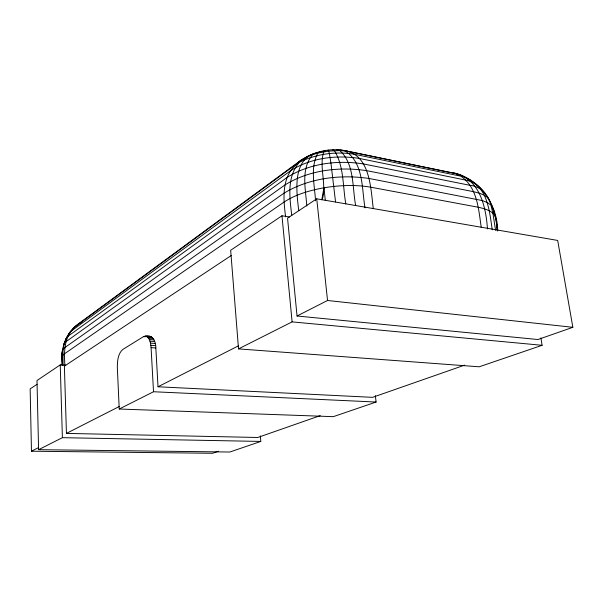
<?xml version="1.0" encoding="UTF-8"?>
<svg xmlns="http://www.w3.org/2000/svg" width="603" height="603" viewBox="0 0 603 603"><rect width="100%" height="100%" fill="white"/><g stroke="black" fill="none" stroke-linecap="round" stroke-linejoin="round"><path stroke-width="0.9" d="M62.275 365.207C60.112 349.363 65.689 332.261 79.408 323.14L300.482 160.564C313.221 151.948 329.2 147.75 344.456 150.569L449.552 172.315C477.893 175.948 497.354 203.128 497.724 230.783M322.266 199.691C326.969 183.742 318.444 166.24 324.12 150.705L325.221 151.006M321.783 199.804L323.947 187.782C339.368 185.264 355.22 184.533 370.679 187.186L478.156 207.228C483.342 208.344 488.641 209.754 492.877 213.115C497.656 217.645 495.824 225.07 497.4 230.874M493.533 212.354L493.849 210.764L493.103 209.075M63.534 344.863L66.586 337.62L68.237 336.082L287.239 177.342C309.565 163.33 337.635 159.916 363.36 163.918L470.031 185.332C479.807 186.206 487.134 193.706 490.314 202.435M65.976 340.687L65.825 339.165L69.722 332.494L74.991 326.736L295.108 165.018L300.482 160.564L304.319 158.574M73.031 329.246L73.656 327.979L81.533 321.964M328.1 150.592L328.394 150.079L329.411 153.584L330.934 163.029L335.554 201.945M69.021 333.919L70.167 332.585M65.727 365.199L60.24 364.883L36.994 380.516L38.584 449.68L229.826 452.024L260.805 441.434L260.338 435.856M289.41 216.967L281.97 215.784L230.663 250.283L238.524 348.888L479.212 366.797L542.105 345.3L540.883 337.899M37.1 384.269L30.15 388.882L31.462 451.21L212.565 453.275L218.459 451.217M231.251 255.506L64.385 366.172L66.443 433.399L257.745 437.484L320.261 415.625M316.741 198.809L287.548 218.165L297.045 316.002L537.936 339.519L572.85 327.308L557.685 240.439L316.741 198.809L327.535 300.482L297.045 316.002M307.289 156.961L309.286 155.687L311.811 155.122M464.649 365.139L372.564 397.339L158.024 386.779L155.83 347.969C156.026 340.981 151.813 332.999 143.506 336.632L122.748 349.484C117.796 353.878 117.366 361.325 117.336 367.529L119.228 409.022L333.308 416.658L376.099 402.035L375.345 395.591M80.523 322.914L82.008 322.062M31.462 451.21L38.554 447.599M66.443 433.399L119.439 406.422M158.024 386.779L238.313 345.903M38.584 449.68L62.395 437.672L260.805 441.434M119.228 409.022L153.516 391.739L376.099 402.035M238.524 348.888L292.101 321.881L542.105 345.3M314.08 153.863C304.854 156.788 296.51 163.014 290.654 170.657C281.857 184.443 283.689 201.455 285.596 216.854M338.215 150.32L340.816 149.996L349.793 151.707L455.31 173.536C466.888 177.395 477.712 183.425 485.159 193.435M317.902 152.574C291.799 157.594 296.427 191.324 298.771 210.703M149.25 336.534L150.305 336.451M322.417 151.617L319.967 151.602L317.826 153.056L312.708 154.564C300.535 168.569 305.698 189.259 306.799 206.007M145.609 336.09C150.2 337.567 150.614 343.559 151.082 347.63L155.83 347.969M150.486 343.13L155.227 343.476M150.863 345.3L155.604 345.64M149.951 341.177L154.685 341.532M143.506 336.632L145.376 336.776M147.599 337.062L152.318 337.431M148.489 338.11L153.215 338.471M149.28 339.489L154.014 339.843M146.431 336.316L151.338 336.753M327.535 300.482L572.85 327.308M344.456 150.569C370.483 154.948 370.619 188.618 373.302 208.615M456.388 174.455L461.815 175.752L463.27 176.762M449.552 172.315C478.496 175.089 485.837 204.545 487.45 228.929M336.858 149.725L339.881 150.607L345.052 150.969C363.873 162.584 361.634 188.988 365.026 207.884M467.981 179.136L471.177 180.629L472.82 182.694M332.675 149.748L334.431 150.644C344.117 166.368 342.677 186.312 345.805 203.92M491.249 204.854L491.988 206.543M497.407 230.67C496.457 218.791 493.593 207.703 487.616 197.535L484.179 195.168L479.475 193.209L473.626 191.701L366.639 170.649C339.044 166.473 309.007 170.069 284.978 184.925L66.096 341.622L64.333 343.235L63.029 349.205L63.021 365.403M495.576 230.331L492.877 213.115L490.895 205.012L487.33 202.6L482.445 200.595L369.104 178.48C340.333 174.259 309.09 177.938 283.938 193.216L64.853 347.554C59.411 351.519 62.961 359.599 62.132 365.177M492.259 229.879C489.606 212.444 487.654 184.073 465.697 180.101L359.38 158.438C336.15 154.752 310.756 157.888 290.654 170.657L71.237 331.077C63.82 341.004 64.106 353.901 64.936 365.644M481.262 227.519C478.578 209.565 477.493 187.337 460.737 176.144L354.813 154.345C336.12 151.157 316.206 153.773 299.254 162.38C286.598 176.95 289.711 197.731 291.731 215.286M62.071 358.619L61.883 357.014L62.72 355.371L64.566 353.735L284.164 201.99C296.096 194.204 310.078 190.375 323.947 187.782L325.334 200.573M355.687 205.593C352.152 187.533 354.722 164.204 339.881 150.607L328.831 151.074L317.826 153.056C310.017 167.581 314.645 185.189 315.542 200.807M281.97 215.784L292.101 321.881M151.082 347.63L153.516 391.739M60.24 364.883L62.395 437.672"/></g></svg>
